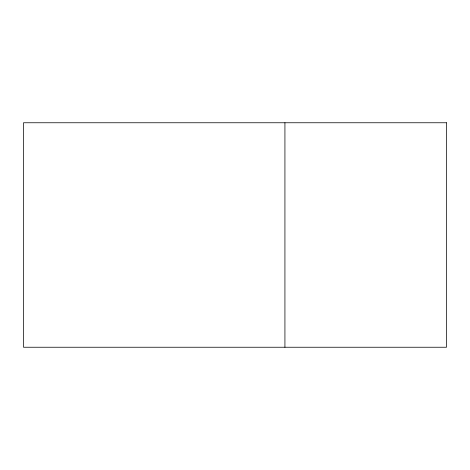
<?xml version="1.0" encoding="UTF-8"?>
<svg xmlns="http://www.w3.org/2000/svg" width="470" height="470" viewBox="0 0 470 470"><rect width="100%" height="100%" fill="white"/><g stroke="black" fill="none" stroke-linecap="round" stroke-linejoin="round"><path stroke-width="0.7" d="M284.926 122.758L284.926 347.242M446.5 122.758L23.5 122.758L23.5 347.242L446.5 347.242L446.5 122.758"/></g></svg>
